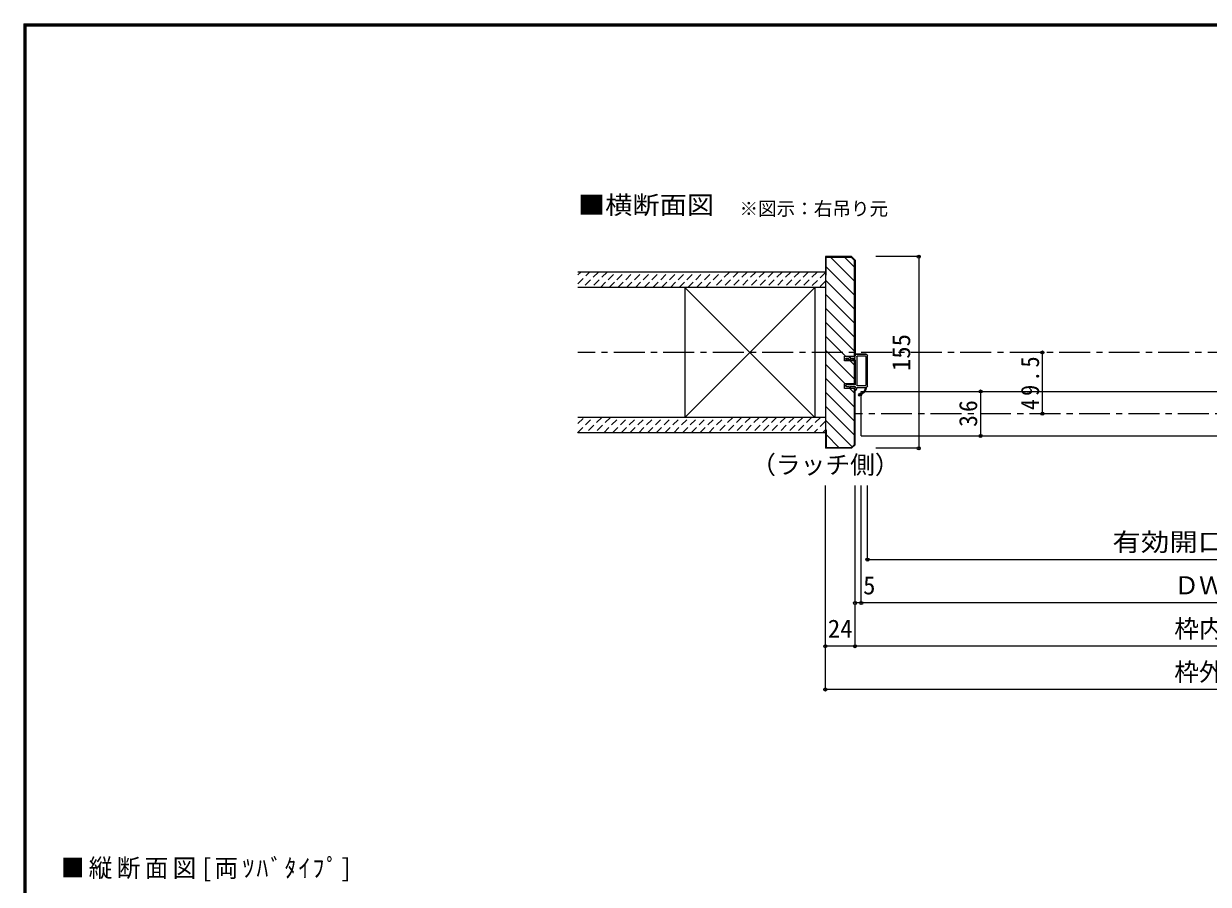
# Model space of a CAD drawing. Units: millimetres at full size, sheet at 1:5. Extents: x -973 to 977, y -718 to 696.
# Drawn here: x -973 to -16, y 0 to 696 of the extents above; entities that cross this region are included whole.
import ezdxf
from ezdxf.enums import TextEntityAlignment as Align

# ---------------------------------------------------------------- set-up
doc = ezdxf.new("R2010")
doc.units = ezdxf.units.MM
doc.header["$LTSCALE"] = 5
doc.header["$PDMODE"] = 32
doc.header["$PDSIZE"] = 2.5
doc.linetypes.add('CHAIN1', pattern=[8, 5, -1, 1, -1])
doc.linetypes.add('DASHED1', pattern=[1.8, 1.2, -0.6])
for name, color, linetype in [('0-0_補助線', 7, 'Continuous'), ('0-1_通り芯', 4, 'CHAIN1'), ('0-3_仕上', 7, 'Continuous'), ('0-4_枠', 3, 'Continuous'), ('0-6_扉', 6, 'Continuous'), ('0-A_文字', 3, 'Continuous'), ('0-B_寸法', 4, 'Continuous'), ('0-C_ﾊｯﾁ', 4, 'DASHED1'), ('F-1_通り芯', 6, 'Continuous')]:
    doc.layers.add(name, color=color, linetype=linetype)
doc.styles.add('ＭＳ ゴシック', font='')
doc.styles.get('ＭＳ ゴシック').set_extended_font_data('MS Gothic')

# ---------------------------------------------------------------- blocks, each defined once
blk = doc.blocks.new('2')
at = {"layer": '0-0_補助線'}
for p, q in [((-9.846, -9.622), (-9.846, 15.078)), ((-8.846, 16.078), (0.354, 16.078)), ((-8.846, 15.878), (0.637, 15.878)), ((-8.446, 14.378), (-8.446, -8.922)), ((-8.146, 14.678), (-1.546, 14.678)), ((-1.246, 14.378), (-1.246, -8.922)), ((0.154, 11.653), (2.154, 11.653)), ((0.154, 11.653), (0.154, -8.497)), ((2.154, 10.953), (2.154, 11.653)), ((3.154, 11.653), (2.512, 10.83)), ((3.154, 11.653), (6.154, 11.653)), ((4.154, 13.753), (4.154, 13.053)), ((5.154, 13.053), (4.512, 13.876)), ((7.154, 13.053), (5.154, 13.053)), ((6.154, 10.953), (6.154, 11.653)), ((7.558, 12.258), (6.516, 10.835)), ((-1.546, -9.222), (-8.146, -9.222)), ((0.154, -8.497), (2.154, -8.497)), ((2.154, -7.797), (2.154, -8.497)), ((3.154, -8.497), (2.512, -7.674)), ((3.154, -8.497), (6.154, -8.497)), ((6.154, -7.797), (6.154, -8.497)), ((7.558, -9.101), (6.516, -7.679)), ((-1.48, -10.622), (-8.846, -10.622)), ((-1.189, -10.85), (-0.732, -12.694)), ((0.354, -12.922), (-0.441, -12.922)), ((4.154, -9.897), (0.154, -9.897)), ((0.154, -9.897), (0.154, -10.622)), ((0.154, -10.622), (0.645, -12.548)), ((4.154, -10.597), (4.154, -9.897)), ((5.154, -9.897), (4.512, -10.72)), ((7.154, -9.897), (5.154, -9.897))]:
    blk.add_line(p, q, dxfattribs=at)
for points in [[(-9.646, 15.078), (-9.646, -9.622), (-9.846, -9.622)], [(4.154, 13.053), (0.154, 13.053), (0.649, 15.723)]]:
    blk.add_lwpolyline(points, dxfattribs=at)
for centre, radius, start, end in [((-8.846, 15.078), 1, 90, 180), ((-8.846, 15.078), 0.8, 90, 180), ((-8.146, 14.378), 0.3, 90, 180), ((-1.546, 14.378), 0.3, 0, 90), ((0.354, 15.778), 0.3, 349.49875, 90), ((2.354, 10.953), 0.2, 180, 322.03043), ((4.354, 13.753), 0.2, 37.96957, 180), ((6.354, 10.953), 0.2, 180, 323.78053), ((7.154, 12.553), 0.5, 323.78053, 90), ((-8.146, -8.922), 0.3, 180, 270), ((-1.546, -8.922), 0.3, 270, 0), ((2.354, -7.797), 0.2, 37.96957, 180), ((6.354, -7.797), 0.2, 36.21947, 180), ((7.154, -9.397), 0.5, 270, 36.21947), ((-8.846, -9.622), 1, 180, 270), ((-2.846, -10.72), 6, 179.06153, 259.29815), ((-2.846, -10.72), 5.3, 178.93757, 259.29815), ((-3.896, -16.272), 0.35, 259.29815, 79.29815), ((-1.48, -10.922), 0.3, 13.9282, 90), ((-0.441, -12.622), 0.3, 193.9282, 270), ((0.354, -12.622), 0.3, 270, 14.29438), ((4.354, -10.597), 0.2, 180, 322.03043)]:
    blk.add_arc(centre, radius, start, end, dxfattribs=at)
blk.add_point((-3.896, -16.622), dxfattribs=at)

msp = doc.modelspace()

# ---------------------------------------------------------------- linework, layer by layer
at = {"layer": '0-1_通り芯'}
for p, q in [((528.653, 430), (-525.347, 430)), ((304.653, 380.5), (-301.347, 380.5))]:
    msp.add_line(p, q, dxfattribs=at)
at = {"layer": '0-3_仕上', "color": 2}
for p, q in [((-325.347, 495), (-525.347, 495)), ((-325.347, 482.5), (-525.347, 482.5)), ((-325.347, 377.5), (-525.347, 377.5)), ((-325.347, 365), (-525.347, 365))]:
    msp.add_line(p, q, dxfattribs=at)
at = {"layer": '0-3_仕上'}
for p, q in [((-438.847, 377.5), (-333.847, 482.5)), ((-333.847, 377.5), (-438.847, 482.5))]:
    msp.add_line(p, q, dxfattribs=at)
at = {"layer": '0-3_仕上', "color": 3}
for p, q in [((-438.847, 482.5), (-438.847, 377.5)), ((-333.847, 482.5), (-333.847, 377.5))]:
    msp.add_line(p, q, dxfattribs=at)
at = {"layer": '0-4_枠'}
for p, q in [((-325.347, 507.5), (-325.347, 352.5)), ((-304.175, 507.5), (-325.347, 507.5)), ((-304.175, 507.5), (-301.347, 504.672)), ((-304.383, 507), (-301.847, 504.464)), ((-301.847, 427), (-301.847, 504.464)), ((-301.347, 504.672), (-301.347, 427)), ((-324.847, 492.5), (-325.347, 492.5)), ((-301.347, 423.3), (-309.847, 423.3)), ((-301.847, 404.7), (-301.847, 423.3)), ((-301.347, 404.7), (-301.347, 423.3)), ((-309.847, 401), (-309.847, 404.7)), ((-301.347, 404.7), (-309.847, 404.7)), ((-301.347, 401), (-309.847, 401)), ((-301.847, 355.536), (-301.847, 401)), ((-301.347, 355.328), (-301.347, 401)), ((-324.847, 367.5), (-325.347, 367.5)), ((-324.847, 367.5), (-324.847, 353)), ((-304.382, 353), (-301.847, 355.536)), ((-304.175, 352.5), (-301.347, 355.328)), ((-304.175, 352.5), (-325.347, 352.5)), ((-304.382, 353), (-324.847, 353))]:
    msp.add_line(p, q, dxfattribs=at)
for points in [[(-324.847, 492.5), (-324.847, 507), (-304.383, 507)], [(-309.847, 423.3), (-309.847, 427), (-301.347, 427)]]:
    msp.add_lwpolyline(points, dxfattribs=at)
at = {"layer": '0-6_扉'}
for p, q in [((-296.347, 362.5), (-296.347, 398.5)), ((-296.347, 398.5), (302.653, 398.5)), ((-296.347, 362.5), (302.653, 362.5))]:
    msp.add_line(p, q, dxfattribs=at)
at = {"layer": '0-B_寸法'}
for p, q in [((-249.925, 507.5), (-284.447, 507.5)), ((-249.925, 507.5), (-249.925, 352.5)), ((-149.925, 380.5), (-149.925, 430)), ((-199.925, 398.5), (-199.925, 362.5)), ((-249.925, 352.5), (-284.447, 352.5)), ((-325.347, 157.5), (-325.347, 322.5)), ((-301.347, 192.5), (-301.347, 322.5)), ((-296.347, 227.5), (-296.347, 322.5)), ((-291.347, 262.5), (-291.347, 322.5)), ((-291.347, 262.5), (244.658, 262.5)), ((304.653, 227.5), (-301.347, 227.5)), ((328.653, 192.5), (-325.347, 192.5)), ((328.653, 157.5), (-325.347, 157.5))]:
    msp.add_line(p, q, dxfattribs=at)
at = {"layer": '0-B_寸法', "color": 7}
for p in [(-249.925, 507.5), (-149.925, 430), (-199.925, 398.5), (-149.925, 380.5), (-199.925, 362.5), (-249.925, 352.5), (-291.347, 262.5), (-301.347, 227.5), (-296.347, 227.5), (-325.347, 192.5), (-301.347, 192.5), (-325.347, 157.5)]:
    msp.add_point(p, dxfattribs=at)
at = {"layer": '0-C_ﾊｯﾁ', "linetype": 'Continuous'}
for p, q in [((-324.847, 499.353), (-301.847, 476.353)), ((-321.18, 507), (-301.847, 487.666)), ((-309.867, 507), (-301.847, 498.98)), ((-325.347, 488.539), (-301.847, 465.039)), ((-325.347, 477.225), (-301.847, 453.725)), ((-325.347, 465.912), (-301.847, 442.412)), ((-325.347, 454.598), (-301.847, 431.098)), ((-325.347, 443.284), (-309.063, 427)), ((-325.347, 431.97), (-301.847, 408.47)), ((-305.363, 423.3), (-301.847, 419.784)), ((-325.347, 420.657), (-309.39, 404.7)), ((-325.347, 409.343), (-301.847, 385.843)), ((-325.347, 398.029), (-301.847, 374.529)), ((-305.69, 401), (-301.847, 397.157)), ((-325.347, 386.716), (-301.847, 363.216)), ((-325.347, 375.402), (-303.664, 353.719)), ((-324.847, 363.588), (-314.259, 353))]:
    msp.add_line(p, q, dxfattribs=at)
at = {"layer": '0-C_ﾊｯﾁ'}
for p, q in [((-525.347, 485.597), (-515.944, 495)), ((-525.347, 492.668), (-523.015, 495)), ((-508.873, 495), (-521.373, 482.5)), ((-501.802, 495), (-514.302, 482.5)), ((-507.231, 482.5), (-494.731, 495)), ((-500.16, 482.5), (-487.66, 495)), ((-493.089, 482.5), (-480.589, 495)), ((-486.018, 482.5), (-473.518, 495)), ((-478.947, 482.5), (-466.447, 495)), ((-471.876, 482.5), (-459.376, 495)), ((-464.805, 482.5), (-452.305, 495)), ((-457.734, 482.5), (-445.234, 495)), ((-450.662, 482.5), (-438.162, 495)), ((-443.591, 482.5), (-431.091, 495)), ((-436.52, 482.5), (-424.02, 495)), ((-429.449, 482.5), (-416.949, 495)), ((-422.378, 482.5), (-409.878, 495)), ((-402.807, 495), (-415.307, 482.5)), ((-395.736, 495), (-408.236, 482.5)), ((-388.665, 495), (-401.165, 482.5)), ((-381.594, 495), (-394.094, 482.5)), ((-374.523, 495), (-387.023, 482.5)), ((-367.452, 495), (-379.952, 482.5)), ((-360.381, 495), (-372.881, 482.5)), ((-353.31, 495), (-365.81, 482.5)), ((-346.239, 495), (-358.739, 482.5)), ((-339.168, 495), (-351.668, 482.5)), ((-332.096, 495), (-344.596, 482.5)), ((-325.347, 494.678), (-337.525, 482.5)), ((-325.347, 487.607), (-330.454, 482.5)), ((-525.736, 365), (-513.236, 377.5)), ((-525.347, 372.46), (-520.307, 377.5)), ((-506.165, 377.5), (-518.665, 365)), ((-499.094, 377.5), (-511.594, 365)), ((-504.523, 365), (-492.023, 377.5)), ((-497.452, 365), (-484.952, 377.5)), ((-490.381, 365), (-477.881, 377.5)), ((-483.31, 365), (-470.81, 377.5)), ((-476.239, 365), (-463.739, 377.5)), ((-469.168, 365), (-456.668, 377.5)), ((-462.096, 365), (-449.596, 377.5)), ((-455.025, 365), (-442.525, 377.5)), ((-447.954, 365), (-435.454, 377.5)), ((-440.883, 365), (-428.383, 377.5)), ((-433.812, 365), (-421.312, 377.5)), ((-426.741, 365), (-414.241, 377.5)), ((-419.67, 365), (-407.17, 377.5)), ((-400.099, 377.5), (-412.599, 365)), ((-393.028, 377.5), (-405.528, 365)), ((-385.957, 377.5), (-398.457, 365)), ((-378.886, 377.5), (-391.386, 365)), ((-371.815, 377.5), (-384.315, 365)), ((-364.744, 377.5), (-377.244, 365)), ((-357.673, 377.5), (-370.173, 365)), ((-350.601, 377.5), (-363.101, 365)), ((-343.53, 377.5), (-356.03, 365)), ((-336.459, 377.5), (-348.959, 365)), ((-329.388, 377.5), (-341.888, 365)), ((-325.347, 374.47), (-334.817, 365)), ((-325.347, 367.399), (-327.746, 365))]:
    msp.add_line(p, q, dxfattribs=at)
at = {"layer": 'F-1_通り芯'}
for p, q in [((-973.347, 695.833), (-973.347, -700.833)), ((-973.347, 695.833), (976.653, 695.833)), ((-973.347, 695), (976.653, 695)), ((-973.347, 694.167), (976.653, 694.167)), ((-972.514, 695.833), (-972.514, -700.833)), ((-971.68, 695.833), (-971.68, -700.833))]:
    msp.add_line(p, q, dxfattribs=at)

# ---------------------------------------------------------------- block references
at = {"layer": '0-0_補助線', "xscale": -1}
msp.add_blockref('2', (-301.193, 412.422), dxfattribs=at)

# ---------------------------------------------------------------- texts
at = {"layer": '0-A_文字', "color": 7, "style": 'ＭＳ ゴシック', "width": 1.1}
msp.add_text('■横断面図', height=14.66, dxfattribs=at).set_placement((-525.347, 537.5), align=Align.BOTTOM_LEFT)
at = {"layer": '0-A_文字', "color": 7, "style": 'ＭＳ ゴシック'}
for s, height, p in [('※図示：右吊り元', 11, (-394.741, 537.5)), ('（ラッチ側）', 14.66, (-385.347, 327.5))]:
    msp.add_text(s, height=height, dxfattribs=at).set_placement(p, align=Align.BOTTOM_LEFT)
at = {"layer": '0-A_文字', "color": 7, "insert": (-943.333, 2.5), "char_height": 14.66, "attachment_point": 7, "style": 'ＭＳ ゴシック'}
msp.add_mtext('\\T1.19;\\W0.95;■縦断面図[両ﾂﾊﾞﾀｲﾌﾟ]', dxfattribs=at)
at = {"layer": '0-B_寸法', "color": 7, "style": 'ＭＳ ゴシック'}
msp.add_text('155', height=14.66, rotation=90, dxfattribs=at).set_placement((-252.425, 415), align=Align.BOTTOM_LEFT)
at = {"layer": '0-B_寸法', "color": 7, "style": 'ＭＳ ゴシック', "width": 1.15}
msp.add_text('有効開口寸法＝536', height=14.66, dxfattribs=at).set_placement((-93.347, 265), align=Align.BOTTOM_LEFT)
at = {"layer": '0-B_寸法', "color": 7, "style": 'ＭＳ ゴシック'}
for s, p in [('ＤＷ＝599', (-43.347, 230)), ('5', (-294.861, 230)), ('24', (-323.347, 195)), ('枠内＝606', (-43.347, 195)), ('枠外＝654', (-43.347, 160))]:
    msp.add_text(s, height=14.66, dxfattribs=at).set_placement(p, align=Align.BOTTOM_LEFT)
at = {"layer": '0-B_寸法', "color": 7, "char_height": 14.66, "attachment_point": 7, "rotation": 90, "style": 'ＭＳ ゴシック'}
for s, insert in [('\\T1.28;\\W0.9;49.5', (-152.425, 383.375)), ('\\T1.27;\\W0.95;36', (-202.425, 369.875))]:
    msp.add_mtext(s, dxfattribs=dict(at, insert=insert))

doc.saveas('drawing.dxf')
